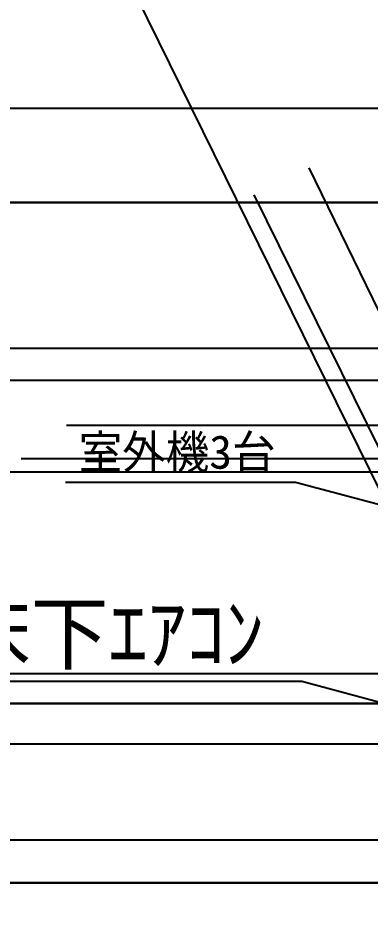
# Model space of a CAD drawing. Header units: metres. Extents: x 10861 to 26950, y 7268 to 22750.
# Drawn here: x 13790 to 14969, y 15470 to 18448 of the extents above; entities that cross this region are included whole.
import ezdxf

# ---------------------------------------------------------------- set-up
doc = ezdxf.new("R2010")
doc.units = ezdxf.units.M

msp = doc.modelspace()

# ---------------------------------------------------------------- linework, layer by layer
at = {"layer": 'GLID'}
for p, q in [((13514.7, 18145.6), (24358.1, 18145.6)), ((18614.1, 10010), (14765.1, 17946)), ((18480.6, 9945.4), (14580.1, 17856.1)), ((13514.7, 17830), (24358.1, 17830)), ((13514.7, 17342.4), (24358.1, 17342.4)), ((13514.7, 17235.6), (24358.1, 17235.6)), ((13953.4, 17085.6), (24358.1, 17085.6)), ((13801.7, 16974.5), (24358.1, 16974.5)), ((13514.7, 16930), (24358.1, 16930)), ((13514.7, 16255), (24358.1, 16255)), ((13514.7, 16155), (24358.1, 16155)), ((13514.7, 16020), (24358.1, 16020)), ((13514.7, 15699), (24358.1, 15699)), ((13514.7, 15555), (24358.1, 15555))]:
    msp.add_line(p, q, dxfattribs=at)
at = {"layer": 'データ 001_1F'}
for p, q in [((26390, 17830), (11375, 17830)), ((14719.1, 16894.3), (13949.1, 16894.3)), ((15578.3, 16664.1), (14719.1, 16894.3)), ((14739.5, 16228.5), (12239.5, 16228.5)), ((16217.7, 15832.4), (14739.5, 16228.5)), ((17322.3, 16155), (11602.5, 16155)), ((26390, 15555), (11602.5, 15555))]:
    msp.add_line(p, q, dxfattribs=at)
at = {"layer": '部屋_1F'}
msp.add_line((12701.7, 21530), (19069.8, 8614.6), dxfattribs=at)

# ---------------------------------------------------------------- texts
at = {"layer": 'データ 001_1F'}
for s, height, p in [('室外機3台', 112, (13993.6, 16939.8)), ('物入寸法\u3000床下ｴｱｺﾝ', 200, (12273.7, 16290))]:
    msp.add_text(s, height=height, dxfattribs=at).set_placement(p)

doc.saveas('drawing.dxf')
